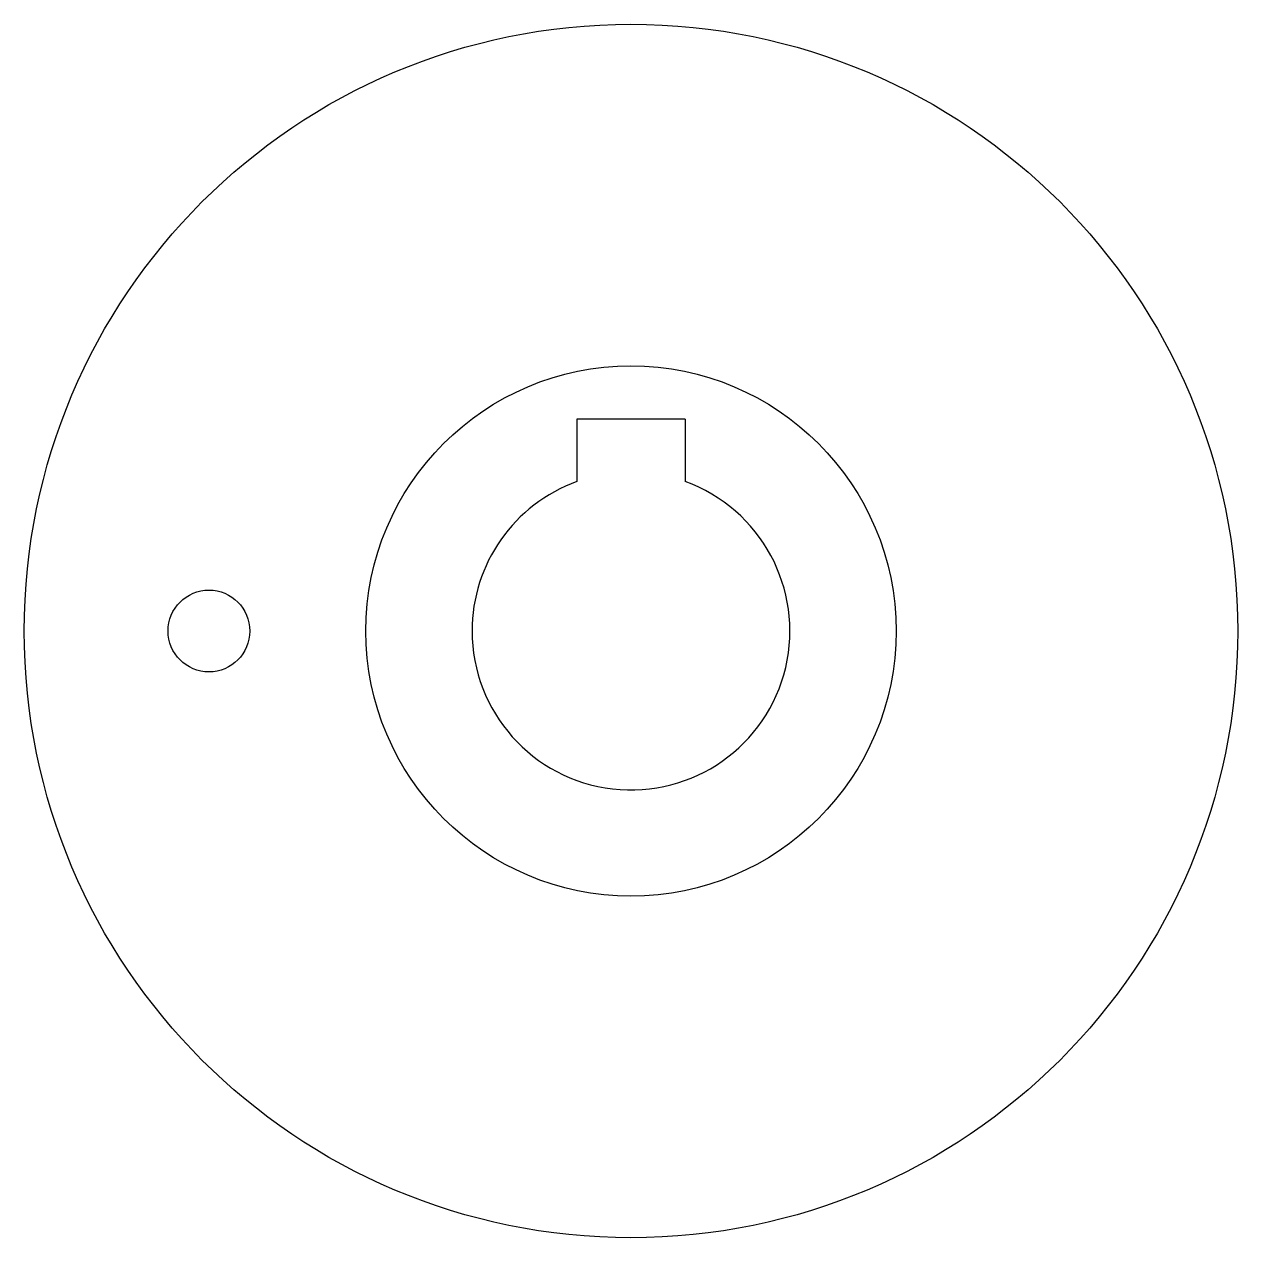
# Model space of a CAD drawing. Header units: millimetres. Extents: x 130 to 176, y 653.2 to 699.2.
import ezdxf

# ---------------------------------------------------------------- set-up
doc = ezdxf.new("R2010")
doc.units = ezdxf.units.MM
doc.layers.add('Projection', color=7, linetype='CONTINUOUS')

msp = doc.modelspace()

# ---------------------------------------------------------------- linework, layer by layer
at = {"layer": 'Projection'}
for p, q in [((150.95, 684.192), (150.95, 681.833)), ((155.05, 684.192), (150.95, 684.192)), ((155.05, 684.192), (155.05, 681.833))]:
    msp.add_line(p, q, dxfattribs=at)
for centre, radius in [((153, 676.167), 23), ((153, 676.167), 10.05), ((137, 676.167), 1.55)]:
    msp.add_circle(centre, radius, dxfattribs=at)
for start, end in [(180, 70.108), (109.892, 180)]:
    msp.add_arc((153, 676.167), 6.025, start, end, dxfattribs=at)

doc.saveas('drawing.dxf')
